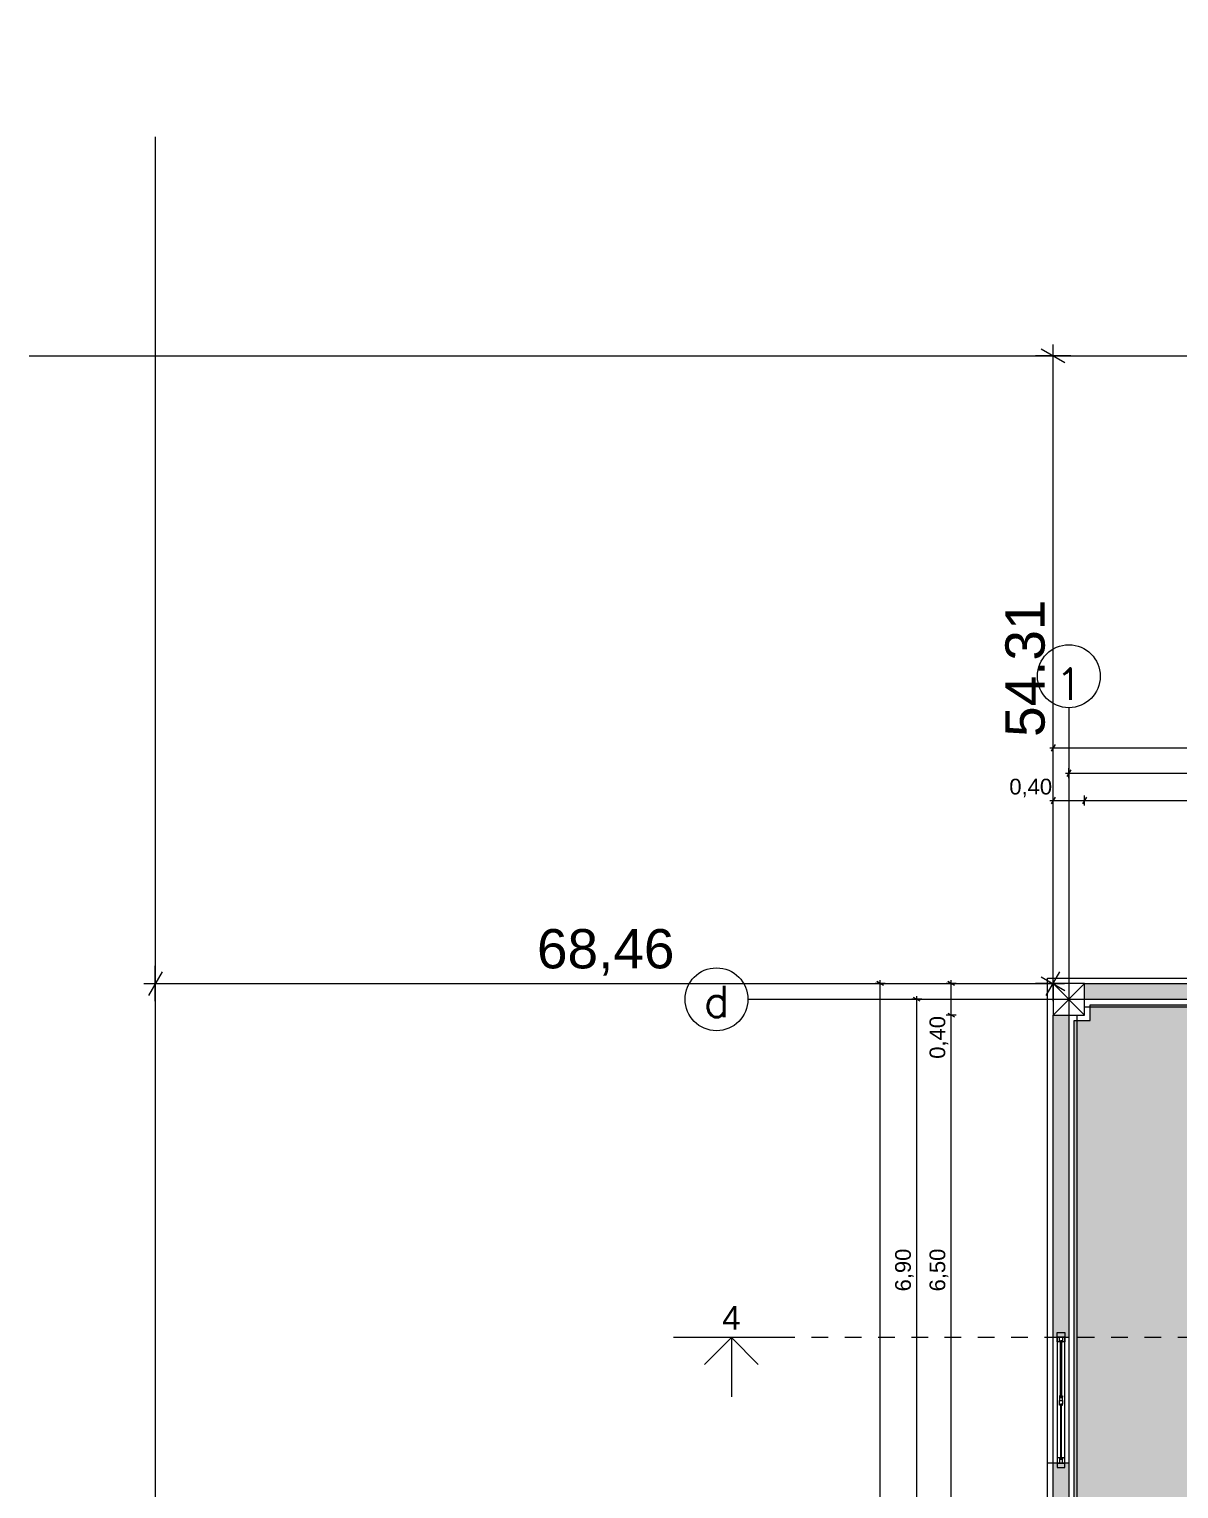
# Model space of a CAD drawing. Header units: metres. Extents: x 476297 to 476657, y 4620828 to 4621206.
# Drawn here: x 476377.64 to 476392.25, y 4621075.39 to 4621093.96 of the extents above; entities that cross this region are included whole.
import ezdxf

# ---------------------------------------------------------------- set-up
doc = ezdxf.new("R2010")
doc.units = ezdxf.units.M
doc.header["$MEASUREMENT"] = 0
doc.linetypes.add('Dashed', pattern=[0.42333333333324, 0.21166666666662, -0.21166666666662])
for name, color, linetype in [('0_Pen_No__42_Pen_No__250', 7, 'Continuous'), ('2D Drafting - General_Pen_No__1', 7, 'Continuous'), ('2D Drafting - General_Pen_No__250_Pen_No__7', 7, 'Continuous'), ('Annotation - Text_Pen_No__7', 7, 'Continuous'), ('G-Anno-Nplt', 7, 'Continuous'), ('kar-panjara_Pen_No__7_Pen_No__7', 7, 'Continuous'), ('New.', 7, 'Continuous'), ('Newreg_nak', 7, 'Continuous'), ('Newshenobebi', 7, 'Continuous'), ('NewStructural - Bearing', 7, 'Continuous'), ('zoma', 7, 'Continuous'), ('zoma_Pen_No__5', 7, 'Continuous')]:
    doc.layers.add(name, color=color, linetype=linetype)
doc.styles.add('GENERATED_STYLE_1', font='arial.ttf')
doc.styles.add('GENERATED_STYLE_2', font='arial.ttf')
doc.linetypes.add('Break', pattern='A,0,[1,A-1 áƒ¡áƒ\x90áƒ®áƒšáƒ˜ - áƒ›áƒ¨áƒ”áƒœáƒ”áƒ‘áƒšáƒ”áƒ‘áƒ¡1.Shx,S=0.01567902550810859,R=0,X=0,Y=0],-1.97555721402168,0', length=1.97555721402168)
doc.dimstyles.new('GENERATED_STYLE__1', dxfattribs={"dimtxt": 0.2, "dimasz": 0.0644213309708986, "dimexe": 0.18, "dimexo": 0.003, "dimgap": 0.09, "dimtad": 1, "dimtih": 1, "dimtoh": 1, "dimzin": 0, "dimdsep": 46, "dimtxsty": 'GENERATED_STYLE_2', "dimblk": 'ARROWHEAD_2', "dimblk1": 'ARROWHEAD_2', "dimblk2": 'ARROWHEAD_2', "dimcen": 0.09, "dimclrd": 142, "dimclre": 142, "dimclrt": 142, "dimadec": 0, "dimazin": 0, "dimtfac": 1, "dimtdec": 4, "dimtmove": 0, "dimatfit": 3, "dimfxl": 1, "dimtolj": 1, "dimtzin": 0, "dimarcsym": 0})
doc.dimstyles.new('GENERATED_STYLE__10', dxfattribs={"dimtxt": 0.5, "dimasz": 0.228, "dimexe": 0.18, "dimexo": 0.003, "dimgap": 0.09, "dimtad": 1, "dimtih": 1, "dimtoh": 1, "dimzin": 0, "dimdsep": 46, "dimtxsty": 'GENERATED_STYLE_2', "dimblk": 'ARROWHEAD_2', "dimblk1": 'ARROWHEAD_2', "dimblk2": 'ARROWHEAD_2', "dimcen": 0.09, "dimclrd": 1, "dimclre": 1, "dimclrt": 1, "dimadec": 0, "dimazin": 0, "dimtfac": 1, "dimtdec": 4, "dimtmove": 0, "dimatfit": 3, "dimfxl": 1, "dimtolj": 1, "dimtzin": 0, "dimarcsym": 0})
doc.dimstyles.new('GENERATED_STYLE__11', dxfattribs={"dimtxt": 0.2, "dimasz": 0.0644213309708986, "dimexe": 0.18, "dimexo": 0.003, "dimgap": 0.09, "dimtad": 1, "dimzin": 0, "dimdsep": 46, "dimtxsty": 'GENERATED_STYLE_2', "dimblk": 'ARROWHEAD_2', "dimblk1": 'ARROWHEAD_2', "dimblk2": 'ARROWHEAD_2', "dimcen": 0.09, "dimclrd": 142, "dimclre": 142, "dimclrt": 142, "dimadec": 0, "dimazin": 0, "dimtfac": 1, "dimtdec": 4, "dimtmove": 0, "dimatfit": 3, "dimfxl": 1, "dimtolj": 1, "dimtzin": 0, "dimarcsym": 0})
doc.dimstyles.new('GENERATED_STYLE__2', dxfattribs={"dimtxt": 0.2, "dimasz": 0.0644213309708986, "dimexe": 0.18, "dimexo": 0.003, "dimgap": 0.09, "dimtad": 1, "dimtih": 1, "dimtoh": 1, "dimzin": 0, "dimdsep": 46, "dimtxsty": 'GENERATED_STYLE_2', "dimblk": 'ARROWHEAD_2', "dimblk1": 'ARROWHEAD_2', "dimblk2": 'ARROWHEAD_2', "dimcen": 0.09, "dimclrd": 142, "dimclre": 142, "dimclrt": 142, "dimadec": 0, "dimazin": 0, "dimtfac": 1, "dimtdec": 4, "dimtmove": 2, "dimatfit": 3, "dimfxl": 1, "dimtolj": 1, "dimtzin": 0, "dimarcsym": 0})
doc.dimstyles.new('GENERATED_STYLE__9', dxfattribs={"dimtxt": 0.5, "dimasz": 0.228, "dimexe": 0.18, "dimexo": 0.003, "dimgap": 0.09, "dimtad": 1, "dimzin": 0, "dimdsep": 46, "dimtxsty": 'GENERATED_STYLE_2', "dimblk": 'ARROWHEAD_2', "dimblk1": 'ARROWHEAD_2', "dimblk2": 'ARROWHEAD_2', "dimcen": 0.09, "dimclrd": 1, "dimclre": 1, "dimclrt": 1, "dimadec": 0, "dimazin": 0, "dimtfac": 1, "dimtdec": 4, "dimtmove": 0, "dimatfit": 3, "dimfxl": 1, "dimtolj": 1, "dimtzin": 0, "dimarcsym": 0})

# ---------------------------------------------------------------- blocks, each defined once
blk = doc.blocks.new('*D169', base_point=(476844.5271483883, 4621385.791044046))
at = {"layer": 'zoma', "color": 1, "linetype": 'Continuous', "lineweight": 0, "transparency": 16777216}
for p, q in [((476379.3255643483, 4621081.970580866), (476379.1523593905, 4621081.670580842)), ((476379.2389619011, 4621081.595580854), (476379.2389618377, 4621082.045580854)), ((476390.5692053286, 4621081.670582447), (476390.7424102864, 4621081.970582472)), ((476390.6558078391, 4621081.59558246), (476390.6558077759, 4621082.04558246)), ((476379.0922618694, 4621081.820580834), (476379.2389618694, 4621081.820580854)), ((476379.2389618694, 4621081.820580854), (476390.6558078075, 4621081.82058246)), ((476390.6558078075, 4621081.82058246), (476390.8025078075, 4621081.82058248))]:
    blk.add_line(p, q, dxfattribs=at)
at = {"layer": 'zoma', "color": 1, "lineweight": 0, "transparency": 16777216, "insert": (476384.0925273005, 4621081.920581536), "char_height": 0.5, "attachment_point": 7, "rotation": 8.059709588411218e-06, "style": 'GENERATED_STYLE_2'}
blk.add_mtext('\\A1;{\\pql;\\fArial CYR|b0|i0|c204|p34;68,46}', dxfattribs=at)
blk = doc.blocks.new('ARROWHEAD_2')
at = {"color": 0, "linetype": 'Continuous', "lineweight": 0}
for p, q in [((0, 0), (-1, 0)), ((-0.3781315, -0.655), (0.3781315, 0.655))]:
    blk.add_line(p, q, dxfattribs=at)
blk = doc.blocks.new('*D170', base_point=(476844.5271483883, 4621385.791044046))
at = {"layer": 'zoma', "color": 1, "linetype": 'Continuous', "lineweight": 0, "transparency": 16777216}
for p, q in [((476390.8057677904, 4621089.719103316), (476390.5057693053, 4621089.89231094)), ((476390.6557685478, 4621089.805707128), (476390.6557698309, 4621089.952407127)), ((476390.8807685478, 4621089.80570516), (476390.4307685479, 4621089.805709096)), ((476390.6556987105, 4621081.820953937), (476390.6557685478, 4621089.805707128)), ((476390.505699468, 4621081.907557749), (476390.805697953, 4621081.734350125)), ((476390.8806987105, 4621081.820951969), (476390.4306987105, 4621081.820955905)), ((476390.6556974274, 4621081.674253938), (476390.6556987105, 4621081.820953937))]:
    blk.add_line(p, q, dxfattribs=at)
at = {"layer": 'zoma', "color": 1, "lineweight": 0, "transparency": 16777216, "insert": (476390.5557261523, 4621084.958473884), "char_height": 0.5, "attachment_point": 7, "rotation": 89.99949887172694, "style": 'GENERATED_STYLE_2'}
blk.add_mtext('\\A1;{\\pql;\\fArial CYR|b0|i0|c204|p34;54.31}', dxfattribs=at)
blk = doc.blocks.new('*D171', base_point=(476844.5271483883, 4621385.791044046))
at = {"layer": 'zoma', "color": 142, "linetype": 'Continuous', "lineweight": 0, "transparency": 16777216}
for p, q in [((476390.8143520101, 4621084.497917671), (476390.8558020507, 4621084.497917676)), ((476390.8802715549, 4621084.540300135), (476390.8313325465, 4621084.455535219)), ((476390.8558020597, 4621084.434343995), (476390.8558020418, 4621084.561491358)), ((476390.8558020507, 4621084.497917676), (476397.7558020507, 4621084.497918648)), ((476397.7802715549, 4621084.540301105), (476397.7313325465, 4621084.455536189)), ((476397.7558020597, 4621084.434344965), (476397.7558020417, 4621084.561492329)), ((476397.7558020507, 4621084.497918648), (476404.6558020507, 4621084.497919618))]:
    blk.add_line(p, q, dxfattribs=at)
at = {"layer": 'zoma', "color": 142, "lineweight": 0, "transparency": 16777216, "insert": (476394.0397440391, 4621084.537918125), "char_height": 0.2, "attachment_point": 7, "rotation": 8.059709588411218e-06, "style": 'GENERATED_STYLE_2'}
blk.add_mtext('\\A1;{\\pql;\\fArial CYR|b0|i0|c204|p34;6,90}', dxfattribs=at)
blk = doc.blocks.new('*D185', base_point=(476844.5271483883, 4621385.791044046))
at = {"layer": 'zoma', "color": 142, "linetype": 'Continuous', "lineweight": 0, "transparency": 16777216}
for p, q in [((476388.987701355, 4621081.620579286), (476388.8605539912, 4621081.620579268)), ((476388.9665101311, 4621081.596109773), (476388.8817452151, 4621081.645048781)), ((476388.9241276731, 4621081.620579277), (476388.9241276673, 4621081.662029318)), ((476388.9241286437, 4621074.720579277), (476388.9241276731, 4621081.620579277)), ((476388.9877023256, 4621074.720579286), (476388.8605549618, 4621074.720579267)), ((476388.8817461857, 4621074.745048781), (476388.9665111018, 4621074.696109773)), ((476388.9241291361, 4621071.220579277), (476388.9241286437, 4621074.720579277))]:
    blk.add_line(p, q, dxfattribs=at)
at = {"layer": 'zoma', "color": 142, "lineweight": 0, "transparency": 16777216, "insert": (476388.8841281952, 4621077.904521265), "char_height": 0.2, "attachment_point": 7, "rotation": 90.00000805970959, "style": 'GENERATED_STYLE_2'}
blk.add_mtext('\\A1;{\\pql;\\fArial CYR|b0|i0|c204|p34;6,90}', dxfattribs=at)
blk = doc.blocks.new('*D214', base_point=(476844.5271483883, 4621385.791044046))
at = {"layer": 'zoma', "color": 142, "linetype": 'Continuous', "lineweight": 0, "transparency": 16777216}
for p, q in [((476389.3615965109, 4621074.92059373), (476389.3616542765, 4621081.420592828)), ((476389.4251701928, 4621074.920593165), (476389.2980228291, 4621074.920594295)), ((476389.3192142738, 4621074.945063617), (476389.4039787481, 4621074.896123843)), ((476389.3615929561, 4621074.520593731), (476389.3615965109, 4621074.92059373)), ((476389.425166638, 4621074.520593165), (476389.2980192743, 4621074.520594296)), ((476389.319210719, 4621074.545063618), (476389.4039751933, 4621074.496123844)), ((476389.3615654064, 4621071.420591022), (476389.3615929561, 4621074.520593731))]:
    blk.add_line(p, q, dxfattribs=at)
blk = doc.blocks.new('*D215', base_point=(476844.5271483883, 4621385.791044046))
at = {"layer": 'zoma', "color": 142, "linetype": 'Continuous', "lineweight": 0, "transparency": 16777216}
for p, q in [((476389.3616542765, 4621081.420592828), (476389.3616578313, 4621081.820592827)), ((476389.4252279584, 4621081.420592262), (476389.2980805946, 4621081.420593392)), ((476389.3192720393, 4621081.445062714), (476389.4040365136, 4621081.396122941)), ((476389.3615965109, 4621074.92059373), (476389.3616542765, 4621081.420592828)), ((476389.4251701928, 4621074.920593165), (476389.2980228291, 4621074.920594295)), ((476389.3192142738, 4621074.945063617), (476389.4039787481, 4621074.896123843))]:
    blk.add_line(p, q, dxfattribs=at)
at = {"layer": 'zoma', "color": 142, "lineweight": 0, "transparency": 16777216, "char_height": 0.2, "attachment_point": 7, "rotation": 89.99949081201474, "style": 'GENERATED_STYLE_2'}
for s, insert in [('\\A1;{\\pql;\\fArial CYR|b0|i0|c204|p34;0,40}', (476389.3216493293, 4621080.863980127)), ('\\A1;{\\pql;\\fArial CYR|b0|i0|c204|p34;6,50}', (476389.3216230287, 4621077.904535628))]:
    blk.add_mtext(s, dxfattribs=dict(at, insert=insert))
blk = doc.blocks.new('*D216', base_point=(476844.5271483883, 4621385.791044046))
at = {"layer": 'zoma', "color": 142, "linetype": 'Continuous', "lineweight": 0, "transparency": 16777216}
blk.add_line((476389.3192720393, 4621081.445062714), (476389.4040365136, 4621081.396122941), dxfattribs=at)
blk = doc.blocks.new('*D217', base_point=(476844.5271483883, 4621385.791044046))
at = {"layer": 'zoma', "color": 142, "linetype": 'Continuous', "lineweight": 0, "transparency": 16777216}
for p, q in [((476389.4252315132, 4621081.820592262), (476389.2980841494, 4621081.820593392)), ((476389.4040400684, 4621081.79612294), (476389.3192755941, 4621081.845062713)), ((476389.3616542765, 4621081.420592828), (476389.3616578313, 4621081.820592827)), ((476389.3616578313, 4621081.820592827), (476389.3616581996, 4621081.862042868)), ((476389.4252279584, 4621081.420592262), (476389.2980805946, 4621081.420593392)), ((476389.3192720393, 4621081.445062714), (476389.4040365136, 4621081.396122941)), ((476389.3615965109, 4621074.92059373), (476389.3616542765, 4621081.420592828))]:
    blk.add_line(p, q, dxfattribs=at)
blk = doc.blocks.new('*D218', base_point=(476844.5271483883, 4621385.791044046))
at = {"layer": 'zoma', "color": 142, "linetype": 'Continuous', "lineweight": 0, "transparency": 16777216}
for p, q in [((476388.5212444049, 4621081.820601731), (476388.3940970412, 4621081.820602878)), ((476388.5000529567, 4621081.796132412), (476388.4152884893, 4621081.845072197)), ((476388.4575103012, 4621064.050601674), (476388.457670723, 4621081.820602304)), ((476388.457670723, 4621081.820602304), (476388.4576710972, 4621081.862052345)), ((476388.4151280675, 4621064.075071567), (476388.4998925349, 4621064.026131781)), ((476388.5210839831, 4621064.0506011), (476388.3939366193, 4621064.050602248)), ((476388.457509927, 4621064.009151633), (476388.4575103012, 4621064.050601674))]:
    blk.add_line(p, q, dxfattribs=at)
at = {"layer": 'zoma', "color": 142, "lineweight": 0, "transparency": 16777216, "insert": (476388.4175874246, 4621072.593659356), "char_height": 0.2, "attachment_point": 7, "rotation": 89.99948275230516, "style": 'GENERATED_STYLE_2'}
blk.add_mtext('\\A1;{\\pql;\\fArial CYR|b0|i0|c204|p34;17,77}', dxfattribs=at)
blk = doc.blocks.new('*D219', base_point=(476844.5271483883, 4621385.791044046))
at = {"layer": 'zoma', "color": 142, "linetype": 'Continuous', "lineweight": 0, "transparency": 16777216}
for p, q in [((476390.6143520592, 4621084.149270994), (476390.6558020998, 4621084.149270999)), ((476390.680271604, 4621084.191653457), (476390.6313325956, 4621084.106888542)), ((476390.6558021087, 4621084.085697317), (476390.6558020908, 4621084.212844681)), ((476390.6558020998, 4621084.149270999), (476391.0558020998, 4621084.149271056)), ((476391.0802716039, 4621084.191653514), (476391.0313325956, 4621084.106888598)), ((476391.0558021087, 4621084.085697374), (476391.0558020908, 4621084.212844738))]:
    blk.add_line(p, q, dxfattribs=at)
at = {"layer": 'zoma', "color": 142, "lineweight": 0, "transparency": 16777216, "insert": (476390.0991890375, 4621084.189270922), "char_height": 0.2, "attachment_point": 7, "rotation": 8.059709588411218e-06, "style": 'GENERATED_STYLE_2'}
blk.add_mtext('\\A1;{\\pql;\\fArial CYR|b0|i0|c204|p34;0,40}', dxfattribs=at)
blk = doc.blocks.new('*D220', base_point=(476844.5271483883, 4621385.791044046))
at = {"layer": 'zoma', "color": 142, "linetype": 'Continuous', "lineweight": 0, "transparency": 16777216}
for p, q in [((476390.6558020998, 4621084.149270999), (476391.0558020998, 4621084.149271056)), ((476391.0802716039, 4621084.191653514), (476391.0313325956, 4621084.106888598)), ((476391.0558021087, 4621084.085697374), (476391.0558020908, 4621084.212844738)), ((476391.0558020998, 4621084.149271056), (476397.5558020998, 4621084.149271971)), ((476397.5802716039, 4621084.191654428), (476397.5313325956, 4621084.106889512)), ((476397.5558021087, 4621084.085698288), (476397.5558020908, 4621084.212845652))]:
    blk.add_line(p, q, dxfattribs=at)
at = {"layer": 'zoma', "color": 142, "lineweight": 0, "transparency": 16777216, "char_height": 0.2, "attachment_point": 7, "rotation": 8.059709588411218e-06, "style": 'GENERATED_STYLE_2'}
for s, insert in [('\\A1;{\\pql;\\fArial CYR|b0|i0|c204|p34;6,50}', (476394.0397440881, 4621084.189271476)), ('\\A1;{\\pql;\\fArial CYR|b0|i0|c204|p34;0,40}', (476396.9991890374, 4621084.189271892))]:
    blk.add_mtext(s, dxfattribs=dict(at, insert=insert))
blk = doc.blocks.new('*D221', base_point=(476844.5271483883, 4621385.791044046))
at = {"layer": 'zoma', "color": 142, "linetype": 'Continuous', "lineweight": 0, "transparency": 16777216}
for p, q in [((476391.0558020998, 4621084.149271056), (476397.5558020998, 4621084.149271971)), ((476397.5802716039, 4621084.191654428), (476397.5313325956, 4621084.106889512)), ((476397.5558021087, 4621084.085698288), (476397.5558020908, 4621084.212845652)), ((476397.5558020998, 4621084.149271971), (476397.9558020998, 4621084.149272026)), ((476397.980271604, 4621084.191654485), (476397.9313325956, 4621084.106889568)), ((476397.9558021087, 4621084.085698345), (476397.9558020908, 4621084.212845708))]:
    blk.add_line(p, q, dxfattribs=at)
blk = doc.blocks.new('*D232', base_point=(476844.5271483883, 4621385.791044046))
at = {"layer": 'zoma', "color": 142, "linetype": 'Continuous', "lineweight": 0, "transparency": 16777216}
for p, q in [((476390.6802734286, 4621084.863368561), (476390.6313344082, 4621084.778603652)), ((476390.6558039184, 4621084.757412424), (476390.6558039184, 4621084.884559788)), ((476432.4313344082, 4621084.778603652), (476432.4802734285, 4621084.863368561)), ((476432.4558039184, 4621084.757412424), (476432.4558039184, 4621084.884559788)), ((476390.6143538778, 4621084.820986106), (476390.6558039184, 4621084.820986106)), ((476390.6558039184, 4621084.820986106), (476432.4558039184, 4621084.820986106)), ((476432.4558039184, 4621084.820986106), (476432.497253959, 4621084.820986106))]:
    blk.add_line(p, q, dxfattribs=at)
at = {"layer": 'zoma', "color": 142, "lineweight": 0, "transparency": 16777216, "insert": (476411.7791162376, 4621084.860986106), "char_height": 0.2, "attachment_point": 7, "style": 'GENERATED_STYLE_2'}
blk.add_mtext('\\A1;{\\pql;\\fArial CYR|b0|i0|c204|p34;41,80}', dxfattribs=at)
blk = doc.blocks.new('*D335', base_point=(476844.5271483883, 4621385.791044046))
at = {"layer": 'zoma', "color": 142, "linetype": 'Continuous', "lineweight": 0, "transparency": 16777216}
for p, q in [((476390.6135601685, 4621099.59088307), (476390.6550102091, 4621099.59088307)), ((476390.6794797193, 4621099.633265524), (476390.6305406989, 4621099.548500615)), ((476390.6550102091, 4621099.527309388), (476390.6550102091, 4621099.654456751)), ((476390.6550102091, 4621099.59088307), (476391.0550102092, 4621099.59088307)), ((476391.0794797193, 4621099.633265524), (476391.030540699, 4621099.548500615)), ((476391.0550102092, 4621099.527309388), (476391.0550102092, 4621099.654456751))]:
    blk.add_line(p, q, dxfattribs=at)
at = {"layer": 'zoma', "color": 142, "lineweight": 0, "transparency": 16777216, "insert": (476390.0983971524, 4621099.63088307), "char_height": 0.2, "attachment_point": 7, "style": 'GENERATED_STYLE_2'}
blk.add_mtext('\\A1;{\\pql;\\fArial CYR|b0|i0|c204|p34;0,40}', dxfattribs=at)
blk = doc.blocks.new('*D336', base_point=(476844.5271483883, 4621385.791044046))
at = {"layer": 'zoma', "color": 142, "linetype": 'Continuous', "lineweight": 0, "transparency": 16777216}
for p, q in [((476391.0794797193, 4621099.633265524), (476391.030540699, 4621099.548500615)), ((476391.0550102092, 4621099.527309388), (476391.0550102092, 4621099.654456751)), ((476391.0550102092, 4621099.59088307), (476397.5550102091, 4621099.59088307)), ((476397.5794797192, 4621099.633265524), (476397.5305406989, 4621099.548500615)), ((476397.5550102091, 4621099.527309388), (476397.5550102091, 4621099.654456751))]:
    blk.add_line(p, q, dxfattribs=at)
at = {"layer": 'zoma', "color": 142, "lineweight": 0, "transparency": 16777216, "char_height": 0.2, "attachment_point": 7, "style": 'GENERATED_STYLE_2'}
for s, insert in [('\\A1;{\\pql;\\fArial CYR|b0|i0|c204|p34;6,50}', (476394.0389522031, 4621099.63088307)), ('\\A1;{\\pql;\\fArial CYR|b0|i0|c204|p34;0,40}', (476396.9983971523, 4621099.63088307))]:
    blk.add_mtext(s, dxfattribs=dict(at, insert=insert))

msp = doc.modelspace()

# ---------------------------------------------------------------- hatches: boundary and pattern name
at = {"layer": '2D Drafting - General_Pen_No__250_Pen_No__7', "linetype": 'Continuous', "lineweight": 0}
for points in [[(476393.9557962938, 4621081.820577689), (476391.0558009363, 4621081.820576873), (476391.0558009925, 4621081.620576872), (476393.95579635, 4621081.620577688)], [(476390.85580105, 4621081.420576637), (476390.6558010488, 4621081.420576581), (476390.6558022023, 4621077.320578394), (476390.8558022034, 4621077.32057845)], [(476390.6558032854, 4621075.720579524), (476390.6558033979, 4621074.920579521), (476390.8558033991, 4621074.920579549), (476390.8558032866, 4621075.720579552)]]:
    msp.add_hatch(color=7, dxfattribs=at).paths.add_polyline_path(points)
at = {"layer": 'G-Anno-Nplt', "linetype": 'Continuous', "lineweight": 0}
msp.add_hatch(color=167, dxfattribs=at).paths.add_polyline_path([(476401.5558023684, 4621076.220577838), (476401.5558027764, 4621074.770579703), (476398.8459905997, 4621074.770578941), (476398.8459904871, 4621075.170578999), (476397.8358027974, 4621075.170578715), (476397.835802848, 4621074.990578602), (476397.485802856, 4621074.990578503), (476397.4858028982, 4621074.84057862), (476391.1258027382, 4621074.840576672), (476391.1258026959, 4621074.990764576), (476390.9258029041, 4621074.99076452), (476390.9258011148, 4621081.35057666), (476391.1258010651, 4621081.350576716), (476391.1258010088, 4621081.550576666), (476397.4858010104, 4621081.550578455), (476397.4858010667, 4621081.350578347), (476398.0258012491, 4621081.350578499), (476398.0258011929, 4621081.550578607), (476401.4858008071, 4621081.55057958), (476401.4858023067, 4621076.220577818)])

# ---------------------------------------------------------------- linework, layer by layer
at = {"layer": '0_Pen_No__42_Pen_No__250', "color": 5, "linetype": 'Continuous', "lineweight": 0}
for centre in [(476390.8558018774, 4621085.730176497), (476386.3752517899, 4621081.620578919), (476386.3752517899, 4621081.620578919)]:
    msp.add_circle(centre, 0.4000000000000057, dxfattribs=at)
at = {"layer": '2D Drafting - General_Pen_No__1', "color": 7, "linetype": 'Continuous', "lineweight": 0}
for p, q in [((476391.0558010488, 4621081.420576693), (476390.6558009363, 4621081.82057658)), ((476390.6558010488, 4621081.420576581), (476391.0558009363, 4621081.820576693))]:
    msp.add_line(p, q, dxfattribs=at)
at = {"layer": '2D Drafting - General_Pen_No__1', "color": 7, "linetype": 'Continuous', "lineweight": 0, "flags": 128}
for points in [[(476390.6558010488, 4621081.420576581), (476391.0558010488, 4621081.420576693), (476391.0558009363, 4621081.820576693), (476390.6558009363, 4621081.82057658)], [(476397.5558010206, 4621081.520578522), (476391.0558010206, 4621081.520576693), (476391.0558009362, 4621081.820576693), (476397.5558009362, 4621081.820578522)], [(476390.6558028775, 4621074.920576581), (476390.6558010488, 4621081.42057658), (476390.9558010499, 4621081.420576665), (476390.9558028787, 4621074.920576665)]]:
    msp.add_lwpolyline(points, close=True, dxfattribs=at)
at = {"layer": 'G-Anno-Nplt', "color": 7, "linetype": 'Continuous', "lineweight": 0, "flags": 128}
msp.add_lwpolyline([(476401.5558023684, 4621076.220577838), (476401.5558027764, 4621074.770579703), (476398.8459905997, 4621074.770578941), (476398.8459904871, 4621075.170578999), (476397.8358027974, 4621075.170578715), (476397.835802848, 4621074.990578602), (476397.485802856, 4621074.990578503), (476397.4858028982, 4621074.84057862), (476391.1258027382, 4621074.840576672), (476391.1258026959, 4621074.990764576), (476390.9258029041, 4621074.99076452), (476390.9258011148, 4621081.35057666), (476391.1258010651, 4621081.350576716), (476391.1258010088, 4621081.550576666), (476397.4858010104, 4621081.550578455), (476397.4858010667, 4621081.350578347), (476398.0258012491, 4621081.350578499), (476398.0258011929, 4621081.550578607), (476401.4858008071, 4621081.55057958), (476401.4858023067, 4621076.220577818)], close=True, dxfattribs=at)
at = {"layer": 'kar-panjara_Pen_No__7_Pen_No__7', "color": 7, "linetype": 'Continuous', "lineweight": 0, "flags": 128}
for points in [[(476390.8057560982, 4621075.720579543), (476390.8057006792, 4621077.320581354), (476390.7057558893, 4621077.320581341), (476390.7058113083, 4621075.72057953)], [(476390.7057569175, 4621077.260906782), (476390.7057569015, 4621077.380906781), (476390.8057569021, 4621077.380906794), (476390.805756918, 4621077.260906795)], [(476390.7756407958, 4621077.32058135), (476390.7756408022, 4621077.275581351), (476390.7606408025, 4621077.275581349), (476390.7506408009, 4621077.275581347), (476390.7506408029, 4621077.260906788), (476390.7356408042, 4621077.260906786), (476390.7356407958, 4621077.320581345)], [(476390.7606408025, 4621077.275581349), (476390.7606408969, 4621076.551741099), (476390.7506408961, 4621076.551741098), (476390.7506408009, 4621077.275581347)], [(476390.7756408042, 4621077.26090679), (476390.7756408022, 4621077.275581351), (476390.7606408025, 4621077.275581349), (476390.7606408045, 4621077.260906789)], [(476390.7756409006, 4621076.516009508), (476390.7756408952, 4621076.561009508), (476390.7606408956, 4621076.561009506), (476390.7506408949, 4621076.561009504), (476390.7506408927, 4621076.576009504), (476390.7356408931, 4621076.576009503), (476390.7356409006, 4621076.516009502)], [(476390.7756409006, 4621076.516009508), (476390.7756409069, 4621076.471009508), (476390.7606409073, 4621076.471009506), (476390.7506409056, 4621076.471009504), (476390.7506409077, 4621076.456009504), (476390.735640909, 4621076.456009503), (476390.7356409006, 4621076.516009502)], [(476390.7756408931, 4621076.576009507), (476390.7756408952, 4621076.561009508), (476390.7606408956, 4621076.561009506), (476390.7606408934, 4621076.576009505)], [(476390.7606409983, 4621075.771009506), (476390.7606409073, 4621076.471009506), (476390.7506409056, 4621076.471009504), (476390.7506409967, 4621075.771009504)], [(476390.775640909, 4621076.456009507), (476390.7756409069, 4621076.471009508), (476390.7606409073, 4621076.471009506), (476390.7606409094, 4621076.456009505)], [(476390.7057571091, 4621075.786009499), (476390.7057571241, 4621075.666009499), (476390.8057571256, 4621075.666009512), (476390.8057571097, 4621075.786009512)], [(476390.7756410051, 4621075.720579539), (476390.775640998, 4621075.771009508), (476390.7606409983, 4621075.771009506), (476390.7506409967, 4621075.771009504), (476390.7506409945, 4621075.786009504), (476390.7356409958, 4621075.786009503), (476390.735641005, 4621075.720579534)], [(476390.7756409958, 4621075.786009507), (476390.775640998, 4621075.771009508), (476390.7606409983, 4621075.771009506), (476390.7606409962, 4621075.786009505)]]:
    msp.add_lwpolyline(points, close=True, dxfattribs=at)
at = {"layer": 'Newreg_nak', "color": 7, "linetype": 'Continuous', "lineweight": 0, "flags": 128}
msp.add_lwpolyline([(476397.9558059159, 4621064.120578635), (476397.9558059258, 4621064.050577608), (476390.5859033873, 4621064.05057657), (476390.5859015023, 4621081.890576561), (476401.9058013796, 4621081.890477553), (476401.9058014091, 4621081.820579718)], dxfattribs=at)
msp.add_lwpolyline([(476390.855783687, 4621075.720579551), (476390.5857616113, 4621075.720579512), (476390.5857613862, 4621077.320581323), (476390.8557834619, 4621077.320581362)], close=True, dxfattribs=at)
at = {"layer": 'Newshenobebi', "color": 1, "linetype": 'Dashed', "lineweight": 0}
msp.add_lwpolyline([(476436.9018094787, 4621077.316284709), (476385.8285962069, 4621077.316284709)], dxfattribs=at)
at = {"layer": 'Newshenobebi', "color": 1, "linetype": 'Continuous', "lineweight": 0}
for points in [[(476387.3023433125, 4621077.316284709), (476385.8285962069, 4621077.316284709)], [(476386.5654697597, 4621077.316284709), (476386.2243245964, 4621076.975139545)], [(476386.5654697597, 4621077.316284709), (476386.5654697597, 4621076.563286821)], [(476386.5654697597, 4621077.316284709), (476386.9066149231, 4621076.975139545)]]:
    msp.add_lwpolyline(points, dxfattribs=at)
at = {"layer": 'NewStructural - Bearing', "color": 1, "linetype": 'Break', "lineweight": 0}
for p, q in [((476379.2389633605, 4621092.591358569), (476379.2389633605, 4621058.000420562)), ((476377.6351519813, 4621089.805710068), (476448.2896164382, 4621089.805710068))]:
    msp.add_line(p, q, dxfattribs=at)
at = {"layer": 'zoma_Pen_No__5', "color": 5, "linetype": 'Continuous', "lineweight": 0}
for p, q in [((476390.8558019337, 4621085.330176497), (476390.8558054097, 4621060.619370451)), ((476386.7752517899, 4621081.620578974), (476436.6616326659, 4621081.620585992)), ((476386.7752517899, 4621081.620578974), (476436.6616326659, 4621081.620585992))]:
    msp.add_line(p, q, dxfattribs=at)

# ---------------------------------------------------------------- texts
at = {"layer": 'Annotation - Text_Pen_No__7', "color": 5, "linetype": 'Continuous', "lineweight": 0, "attachment_point": 2, "rotation": 8.0597095770002e-06}
for s, insert, char_height in [('\\A1;{\\pqc;\\Ftxt.shx;1}', (476390.857959503, 4621085.82921403), 0.4000000000000001), ('\\A1;{\\pqc;\\Ftxt.shx;d}', (476386.377409405, 4621081.793699357), 0.4000000000000002)]:
    msp.add_mtext(s, dxfattribs=dict(at, insert=insert, char_height=char_height))
at = {"layer": 'New.', "color": 1, "linetype": 'Continuous', "lineweight": 0, "insert": (476386.5654697597, 4621077.719142281), "char_height": 0.3, "attachment_point": 2, "style": 'GENERATED_STYLE_1'}
msp.add_mtext('\\A1;{\\pqc;\\fArial|b0|i0|c0|p34;4}', dxfattribs=at)

# ---------------------------------------------------------------- dimensions: what is measured, and where the dimension line sits
at = {"layer": 'zoma', "color": 142, "linetype": 'Continuous', "lineweight": 0}
for base, p1, p2, dimstyle, picture, middle in [((476391.0550102092, 4621099.59088307), (476390.6550102091, 4621066.884690971), (476391.0550102092, 4621066.884690971), 'GENERATED_STYLE__1', '*D335', (476390.3581621604, 4621099.73088307)), ((476397.5550102091, 4621099.59088307), (476391.0550102092, 4621066.884690971), (476397.5550102091, 4621066.484690971), 'GENERATED_STYLE__1', '*D336', (476394.2987172112, 4621099.73088307)), ((476432.4558039184, 4621084.820986106), (476390.6558039184, 4621082.962397425), (476432.4558039184, 4621082.962397425), 'GENERATED_STYLE__2', '*D232', (476412.1151172359, 4621084.960986107))]:
    dim = msp.add_linear_dim(base=base, p1=p1, p2=p2, dimstyle=dimstyle, dxfattribs=at)
    dim.commit()
    dim.dimension.update_dxf_attribs({"geometry": picture, "text_midpoint": middle, "dimtype": 160})
at = {"layer": 'zoma', "color": 1, "linetype": 'Continuous', "lineweight": 0}
for base, p1, p2, angle, text, dimstyle, picture, middle, turn in [((476390.6557685478, 4621089.805707128), (476432.4558078074, 4621081.82058834), (476390.6557685478, 4621089.805707128), 89.99949887172696, '54.31', 'GENERATED_STYLE__9', '*D170', (476390.3057334992, 4621085.79847853), 89.99949887172696), ((476390.6558078075, 4621081.82058246), (476379.2389618694, 4621081.820580854), (476390.6558078075, 4621081.82058246), 8.059709588411218e-06, '68,46', 'GENERATED_STYLE__10', '*D169', (476384.9325297253, 4621082.170581655), 8.059709588411218e-06)]:
    dim = msp.add_linear_dim(base=base, p1=p1, p2=p2, angle=angle, text=text, dimstyle=dimstyle, dxfattribs=at)
    dim.commit()
    dim.dimension.update_dxf_attribs({"geometry": picture, "text_midpoint": middle, "dimtype": 160, "text_rotation": turn})
at = {"layer": 'zoma', "color": 142, "linetype": 'Continuous', "lineweight": 0}
for base, p1, p2, angle, dimstyle, picture, middle, turn in [((476397.7558020507, 4621084.497918648), (476390.8558022812, 4621082.859221783), (476397.7558022812, 4621082.859222753), 8.059709588411218e-06, 'GENERATED_STYLE__1', '*D171', (476394.2995090331, 4621084.637918161), 8.059709588411218e-06), ((476391.0558020998, 4621084.149271056), (476390.6558023111, 4621082.646604581), (476391.0558023111, 4621082.646604638), 8.059709588411218e-06, 'GENERATED_STYLE__1', '*D219', (476390.3589540314, 4621084.289270958), 8.059709588411218e-06), ((476397.5558020998, 4621084.149271971), (476391.0558023111, 4621082.646604638), (476397.5558023111, 4621082.646605552), 8.059709588411218e-06, 'GENERATED_STYLE__1', '*D220', (476394.2995090821, 4621084.289271513), 8.059709588411218e-06), ((476397.9558020998, 4621084.149272026), (476397.5558023111, 4621082.646605552), (476397.9558023111, 4621082.646605608), 8.059709588411218e-06, 'GENERATED_STYLE__1', '*D221', (476397.2589540314, 4621084.289271929), 8.059709588411218e-06), ((476388.457670723, 4621081.820602304), (476390.5858032865, 4621064.05058246), (476390.6558039184, 4621081.820582461), 89.99948275230516, 'GENERATED_STYLE__11', '*D218', (476388.3175904579, 4621072.929661257), 89.99948275230516), ((476389.3616542765, 4621081.420592828), (476391.3570162549, 4621074.920575997), (476389.3616542765, 4621081.420592828), 89.99949081201474, 'GENERATED_STYLE__11', '*D215', (476389.2216253372, 4621078.164301525), 89.99949081201474), ((476389.3616578313, 4621081.820592827), (476391.2570153405, 4621081.420575983), (476391.2570152831, 4621081.820575982), 89.99949081201474, 'GENERATED_STYLE__11', '*D217', (476389.2216516378, 4621081.123746023), 89.99949081201474), ((476388.9241276731, 4621081.620579277), (476390.5859022599, 4621074.720579511), (476390.5859015308, 4621081.620579511), 90.00000805970959, 'GENERATED_STYLE__11', '*D185', (476388.7841281587, 4621078.16428626), 90.00000805970959), ((476389.3615965109, 4621074.92059373), (476391.3570163111, 4621074.520575997), (476391.3570162549, 4621074.920575997), 89.99949081201474, 'GENERATED_STYLE__11', '*D214', (476389.2215903174, 4621074.223746927), 89.99949081201474), ((476389.3616542765, 4621081.420592828), (476389.3616542765, 4621081.420592828), (476391.2570153405, 4621081.420575983), 89.99949081201474, 'GENERATED_STYLE__11', '*D216', (476389.22165422, 4621081.414301073), 89.99949081201474)]:
    dim = msp.add_linear_dim(base=base, p1=p1, p2=p2, angle=angle, dimstyle=dimstyle, dxfattribs=at)
    dim.commit()
    dim.dimension.update_dxf_attribs({"geometry": picture, "text_midpoint": middle, "dimtype": 160, "text_rotation": turn})

doc.saveas('drawing.dxf')
